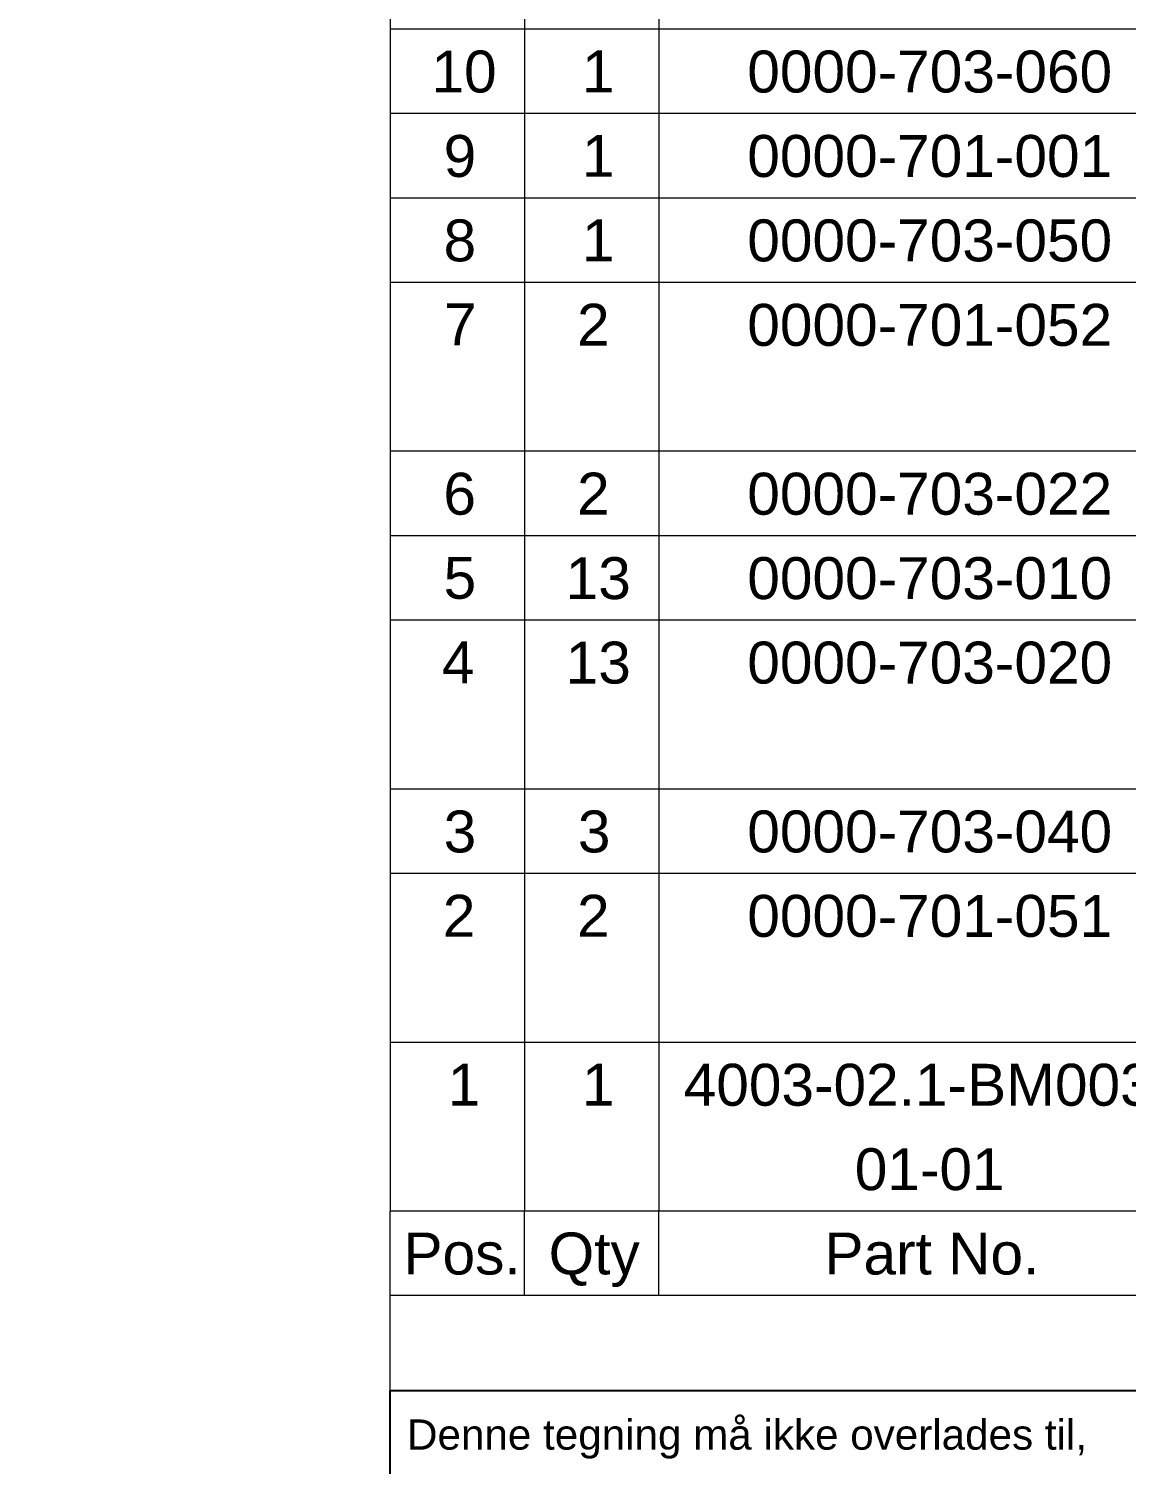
# Model space of a CAD drawing. Header units: millimetres. Extents: x 0 to 10500, y -39653 to 7425.
# Drawn here: x 5336 to 6972, y 1441 to 3581 of the extents above; entities that cross this region are included whole.
import ezdxf
from ezdxf.enums import TextEntityAlignment as Align

# ---------------------------------------------------------------- set-up
doc = ezdxf.new("R2010")
doc.units = ezdxf.units.MM
doc.header["$LTSCALE"] = 25
doc.layers.get('0').update_dxf_attribs({"lineweight": 18})
for name, color, linetype, lineweight in [('Dimension', 7, 'Continuous', 18), ('Symbol', 7, 'Continuous', 18), ('Title', 7, 'Continuous', 25)]:
    doc.layers.add(name, color=color, linetype=linetype, lineweight=lineweight)
doc.styles.add('Note Text', font='arial.ttf')
doc.styles.get("Standard").update_dxf_attribs({"font": 'arial.ttf'})
doc.styles.add('Text Style72', font='arial.ttf')
doc.styles.add('Title', font='arial.ttf')
doc.dimstyles.new('Default - Method 2b', dxfattribs={"dimscale": 25, "dimtxt": 3, "dimasz": 2.5, "dimexe": 3, "dimexo": 0.5, "dimgap": 0.7, "dimtad": 0, "dimtoh": 1, "dimdec": 1, "dimrnd": 1e-08, "dimtxsty": 'Title', "dimcen": 0.09, "dimdle": 10, "dimclrd": 256, "dimclre": 256, "dimclrt": 7, "dimadec": 0, "dimazin": 2, "dimtfac": 0.833333, "dimtdec": 1, "dimtmove": 0, "dimatfit": 3, "dimfxl": 1, "dimtolj": 1, "dimlwd": -1, "dimlwe": -1, "dimarcsym": 0})

# ---------------------------------------------------------------- blocks, each defined once
blk = doc.blocks.new('Title Blocks Title')
at = {"layer": 'Title'}
for p in [(205, 62), (25, 50)]:
    blk.add_line(p, (25, 62), dxfattribs=at)
at = {"layer": 'Title', "style": 'Text Style72'}
blk.add_text('Denne tegning må ikke overlades til,', height=1.8, dxfattribs=at).set_placement((26, 58.5))
at = {"layer": 'Title', "color": 1, "lineweight": 5, "true_color": 0xff0000, "flags": 253}
blk.add_attdef('STATUS', text='', height=6.2, dxfattribs=at).set_placement((169, 40.36), align=Align.MIDDLE_CENTER)
at = {"layer": 'Title', "lineweight": 30, "flags": 104}
for tag, height, p in [('Initial_View_Scale', 2.387, (158.62, 31.36)), ('Sheet_Size', 2.4, (158.62, 25.36)), ('REVISION_NUMBER', 3.5, (200, 15)), ('CREATION_DATE', 2, (157.5, 7.5))]:
    blk.add_attdef(tag, text='', height=height, dxfattribs=at).set_placement(p, align=Align.MIDDLE_CENTER)
for tag, p in [('PROJECT', (27.5, 24.3)), ('TITLE', (27.5, 17.3)), ('DESCRIPTION', (27.5, 10.3))]:
    blk.add_attdef(tag, text='', height=2.8, dxfattribs=at).set_placement(p, align=Align.TOP_LEFT)
blk.add_attdef('PART_NUMBER', text='', height=3.5, dxfattribs=at).set_placement((135.5, 15), align=Align.MIDDLE_LEFT)
blk = doc.blocks.new('Parts List')
at = {"layer": 'Symbol'}
for p, q in [((235, 163.357), (235, 72.718)), ((243, 163.357), (243, 72.718)), ((251, 163.357), (251, 72.718)), ((415, 143.215), (235, 143.215)), ((415, 138.18), (235, 138.18)), ((415, 133.144), (235, 133.144)), ((415, 128.109), (235, 128.109)), ((415, 118.038), (235, 118.038)), ((415, 113.002), (235, 113.002)), ((415, 107.967), (235, 107.967)), ((415, 97.896), (235, 97.896)), ((415, 92.86), (235, 92.86)), ((415, 82.789), (235, 82.789)), ((415, 72.718), (235, 72.718)), ((235, 67.683), (235, 72.718)), ((243, 67.683), (243, 72.718)), ((251, 67.683), (251, 72.718)), ((235, 62), (235, 67.683)), ((415, 67.683), (235, 67.683)), ((415, 62), (235, 62))]:
    blk.add_line(p, q, dxfattribs=at)
at = {"layer": 'Symbol', "color": 7, "char_height": 2.5, "attachment_point": 7, "style": 'Note Text'}
for s, insert in [('10', (237.456, 139.401)), ('1', (246.427, 139.443)), ('0000-703-060', (256.281, 139.401)), ('9', (238.181, 134.365)), ('1', (246.427, 134.407)), ('0000-701-001', (256.281, 134.365)), ('8', (238.177, 129.33)), ('1', (246.427, 129.372)), ('0000-703-050', (256.281, 129.33)), ('7', (238.203, 124.357)), ('2', (246.135, 124.336)), ('0000-701-052', (256.281, 124.294)), ('6', (238.167, 114.223)), ('2', (246.135, 114.265)), ('0000-703-022', (256.281, 114.223)), ('5', (238.181, 109.209)), ('13', (245.456, 109.188)), ('0000-703-010', (256.281, 109.188)), ('4', (238.075, 104.199)), ('13', (245.456, 104.152)), ('0000-703-020', (256.281, 104.152)), ('3', (238.183, 94.081)), ('3', (246.183, 94.081)), ('0000-703-040', (256.281, 94.081)), ('2', (238.135, 89.088)), ('2', (246.135, 89.088)), ('0000-701-051', (256.281, 89.046)), ('1', (238.427, 79.017)), ('1', (246.427, 79.017)), ('4003-02.1-BM003-', (252.489, 78.975)), ('01-01', (262.687, 73.939)), ('Pos.', (235.787, 68.91)), ('Qty', (244.441, 68.195)), ('Part No.', (260.878, 68.91))]:
    blk.add_mtext(s, dxfattribs=dict(at, insert=insert))
blk = doc.blocks.new('*D48')
at = {"layer": 'Defpoints', "color": 0, "transparency": 16777216}
for p in [(2977, 5476.9), (1038.6, 4941), (6873, 4755.4), (3961.9, -39652.7)]:
    blk.add_point(p, dxfattribs=at)
at = {"layer": 'Dimension', "transparency": 16777216}
for p, q in [((1037.8, 4953.5), (1004.2, 5465.8)), ((6873.8, 4767.9), (6919.6, 5465.8))]:
    blk.add_line(p, q, dxfattribs=at)
blk.add_arc((3961.9, -39652.7), 45140.3, 86.32872, 93.6713, dxfattribs=at)
for points in [[(1072.1, 5384.6), (1070.8, 5405.4), (1009.1, 5391)], [(6853, 5405.4), (6851.6, 5384.6), (6914.7, 5391)]]:
    blk.add_solid(points, dxfattribs=at)
at = {"layer": 'Dimension', "color": 7, "transparency": 16777216, "insert": (3945.5, 5505.2), "char_height": 75, "attachment_point": 7, "style": 'Title'}
blk.add_mtext('\\A1;8°', dxfattribs=at)

msp = doc.modelspace()

# ---------------------------------------------------------------- block references
at = {"xscale": 25, "yscale": 25, "zscale": 25}
msp.add_blockref('Title Blocks Title', (5250, 0), dxfattribs=at)
at = {"layer": 'Symbol', "xscale": 25, "yscale": 25, "zscale": 25}
msp.add_blockref('Parts List', (0, 0), dxfattribs=at)

# ---------------------------------------------------------------- dimensions: what is measured, and where the dimension line sits
at = {"layer": 'Dimension'}
dim = msp.add_angular_dim_3p(base=(2976.99, 5476.92), center=(3961.89, -39652.65), p1=(6873.02, 4755.42), p2=(1038.57, 4941.03), dimstyle='Default - Method 2b', override={"dimgap": 0.7, "dimtad": 3, "dimtih": 1, "dimadec": 0, "dimtol": 0, "dimlim": 0, "dimtp": 0, "dimtm": 0, "dimtdec": 0}, dxfattribs=at)
dim.commit()
dim.dimension.update_dxf_attribs({"geometry": '*D48', "text_midpoint": (3989.94, 5487.66), "dimtype": 165})

doc.saveas('drawing.dxf')
